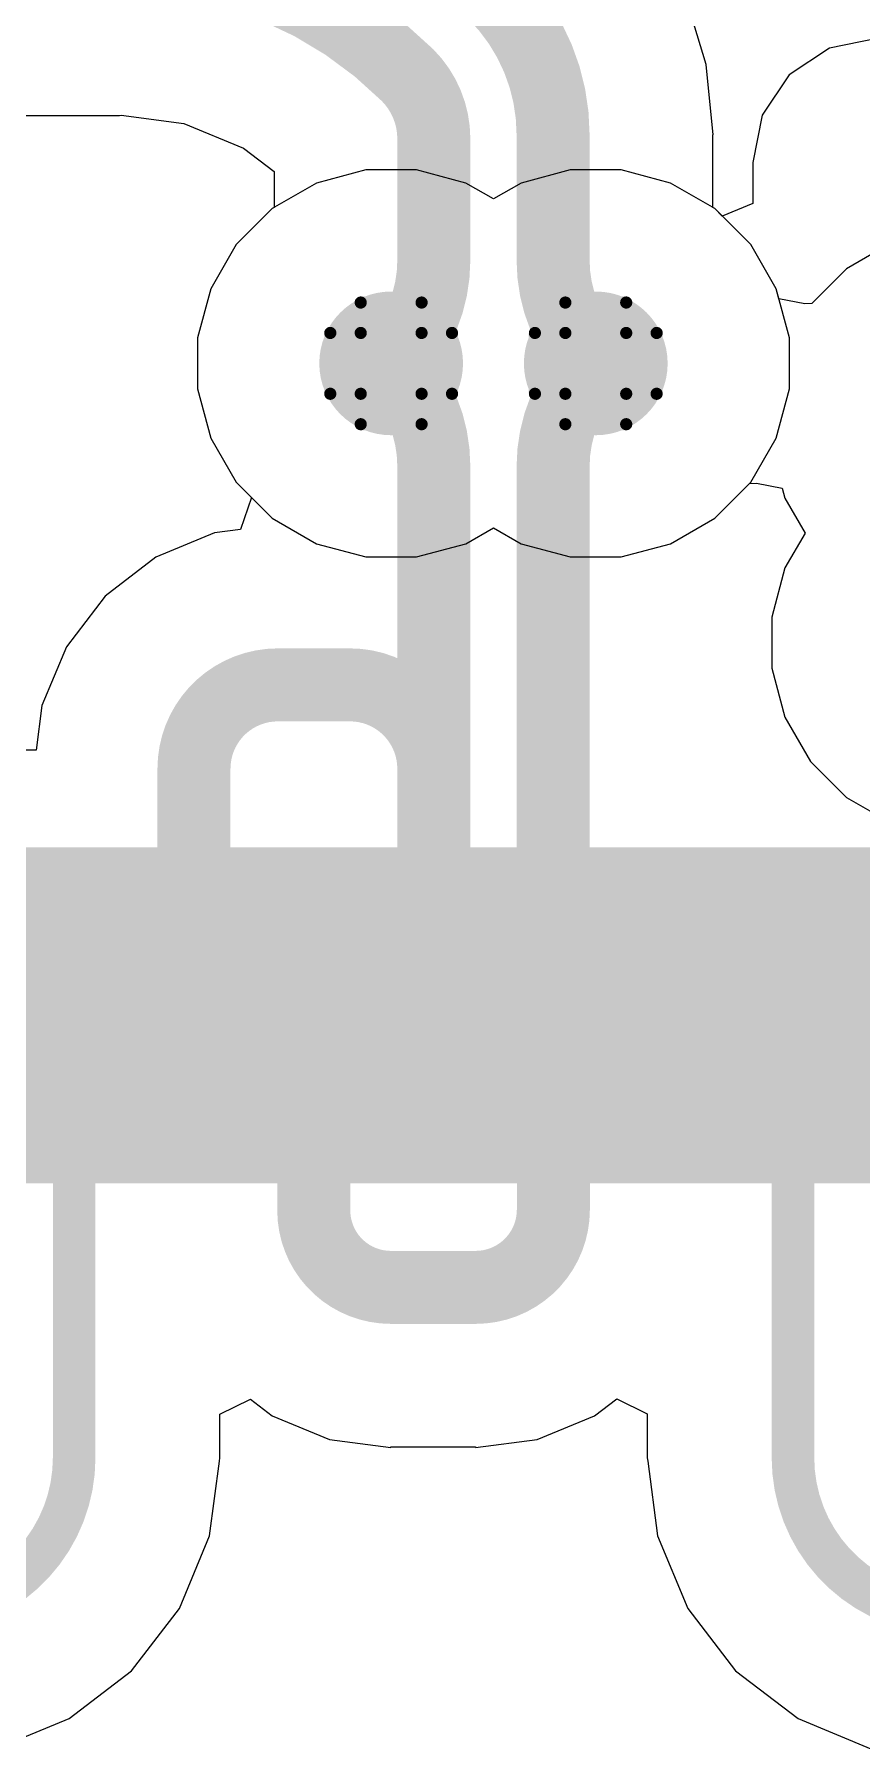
# Model space of a CAD drawing. Header units: inches. Extents: x -5 to 501, y -9 to 81.
# Drawn here: x 86.74 to 90.19, y 2.95 to 10.11 of the extents above; entities that cross this region are included whole.
import ezdxf

# ---------------------------------------------------------------- set-up
doc = ezdxf.new("R2010")
doc.units = ezdxf.units.IN
for name, color, linetype in [('Bottom Layer', 5, 'Continuous'), ('Drill Drawing', 1, 'Continuous'), ('Ground', 16, 'Continuous'), ('Power', 76, 'Continuous'), ('Top Layer', 1, 'Continuous'), ('Top Paste', 8, 'Continuous'), ('Top Solder', 216, 'Continuous'), ('Via Holes', 16, 'Continuous')]:
    doc.layers.add(name, color=color, linetype=linetype)

msp = doc.modelspace()

# ---------------------------------------------------------------- hatches: boundary and pattern name
at = {"layer": 'Bottom Layer'}
h = msp.add_hatch(color=5, dxfattribs=at)
edge = h.paths.add_edge_path()
edge.add_arc((88.227, 8.7376), 0.3, 0, 360)
h = msp.add_hatch(color=5, dxfattribs=at)
edge = h.paths.add_edge_path()
edge.add_arc((89.081, 8.7376), 0.3, 0, 360)
at = {"layer": 'Ground'}
h = msp.add_hatch(color=16, dxfattribs=at)
edge = h.paths.add_edge_path()
edge.add_arc((88.227, 8.7376), 0.3, 0, 360)
h = msp.add_hatch(color=16, dxfattribs=at)
edge = h.paths.add_edge_path()
edge.add_arc((89.081, 8.7376), 0.3, 0, 360)
at = {"layer": 'Power'}
h = msp.add_hatch(color=76, dxfattribs=at)
edge = h.paths.add_edge_path()
edge.add_arc((88.227, 8.7376), 0.3, 0, 360)
h = msp.add_hatch(color=76, dxfattribs=at)
edge = h.paths.add_edge_path()
edge.add_arc((89.081, 8.7376), 0.3, 0, 360)
at = {"layer": 'Top Layer'}
h = msp.add_hatch(color=1, dxfattribs=at)
edge = h.paths.add_edge_path()
edge.add_arc((88.227, 8.7376), 0.3, 0, 360)
h = msp.add_hatch(color=1, dxfattribs=at)
edge = h.paths.add_edge_path()
edge.add_arc((89.081, 8.7376), 0.3, 0, 360)
for points in [[(86.754, 6.615), (87.054, 6.615), (87.054, 5.415), (86.754, 5.415)], [(87.254, 6.615), (87.554, 6.615), (87.554, 5.415), (87.254, 5.415)], [(87.754, 6.615), (88.054, 6.615), (88.054, 5.415), (87.754, 5.415)], [(88.554, 5.415), (88.254, 5.415), (88.254, 6.615), (88.554, 6.615)], [(89.054, 5.415), (88.754, 5.415), (88.754, 6.615), (89.054, 6.615)], [(89.554, 5.415), (89.254, 5.415), (89.254, 6.615), (89.554, 6.615)], [(90.054, 5.415), (89.754, 5.415), (89.754, 6.615), (90.054, 6.615)]]:
    msp.add_hatch(color=1, dxfattribs=at).paths.add_polyline_path(points)
at = {"layer": 'Top Paste'}
for points in [[(86.754, 6.615), (87.054, 6.615), (87.054, 5.415), (86.754, 5.415)], [(87.254, 6.615), (87.554, 6.615), (87.554, 5.415), (87.254, 5.415)], [(87.754, 6.615), (88.054, 6.615), (88.054, 5.415), (87.754, 5.415)], [(88.554, 5.415), (88.254, 5.415), (88.254, 6.615), (88.554, 6.615)], [(89.054, 5.415), (88.754, 5.415), (88.754, 6.615), (89.054, 6.615)], [(89.554, 5.415), (89.254, 5.415), (89.254, 6.615), (89.554, 6.615)], [(90.054, 5.415), (89.754, 5.415), (89.754, 6.615), (90.054, 6.615)]]:
    msp.add_hatch(color=8, dxfattribs=at).paths.add_polyline_path(points)
at = {"layer": 'Top Solder'}
for points in [[(86.6524, 6.7166), (87.1556, 6.7166), (87.1556, 5.3134), (86.6524, 5.3134)], [(87.1524, 6.7166), (87.6556, 6.7166), (87.6556, 5.3134), (87.1524, 5.3134)], [(87.6524, 6.7166), (88.1556, 6.7166), (88.1556, 5.3134), (87.6524, 5.3134)], [(88.6556, 5.3134), (88.1524, 5.3134), (88.1524, 6.7166), (88.6556, 6.7166)], [(89.1556, 5.3134), (88.6524, 5.3134), (88.6524, 6.7166), (89.1556, 6.7166)], [(89.6556, 5.3134), (89.1524, 5.3134), (89.1524, 6.7166), (89.6556, 6.7166)], [(90.1556, 5.3134), (89.6524, 5.3134), (89.6524, 6.7166), (90.1556, 6.7166)], [(90.9556, 5.3134), (90.1524, 5.3134), (90.1524, 6.7166), (90.9556, 6.7166)]]:
    msp.add_hatch(color=216, dxfattribs=at).paths.add_polyline_path(points)
at = {"layer": 'Via Holes'}
h = msp.add_hatch(color=7, dxfattribs=at)
edge = h.paths.add_edge_path()
edge.add_arc((88.227, 8.7376), 0.15, 0, 360)
h = msp.add_hatch(color=7, dxfattribs=at)
edge = h.paths.add_edge_path()
edge.add_arc((89.081, 8.7376), 0.15, 0, 360)

# ---------------------------------------------------------------- linework, layer by layer
at = {"layer": 'Bottom Layer'}
for p, q in [((89.5417, 9.9851), (89.4563, 10.2668)), ((89.5706, 9.6922), (89.5417, 9.9851)), ((73.6905, 9.7733), (87.0931, 9.7733)), ((87.0931, 9.7733), (87.1001, 9.7742)), ((87.1001, 9.7742), (87.3611, 9.7399)), ((87.3611, 9.7399), (87.6108, 9.6364)), ((89.569, 9.3888), (89.569, 9.6922)), ((89.569, 9.6922), (89.5706, 9.6922)), ((87.6108, 9.6364), (87.739, 9.5381)), ((87.739, 9.5381), (87.739, 9.3888)), ((87.7309, 9.3842), (87.5805, 9.2337)), ((87.739, 9.3888), (87.7309, 9.3842)), ((89.5772, 9.3842), (89.569, 9.3888)), ((89.7276, 9.2337), (89.5772, 9.3842)), ((90.3118, 9.2389), (90.1275, 9.1325)), ((87.5805, 9.2337), (87.4741, 9.0495)), ((89.834, 9.0495), (89.7276, 9.2337)), ((90.1275, 9.1325), (89.9822, 8.9871)), ((87.4741, 9.0495), (87.419, 8.844)), ((89.8452, 9.0076), (89.834, 9.0495)), ((89.9536, 8.9866), (89.8452, 9.0076)), ((89.9822, 8.9871), (89.9536, 8.9866)), ((87.419, 8.844), (87.419, 8.6312)), ((87.419, 8.6312), (87.4741, 8.4257)), ((87.4741, 8.4257), (87.5805, 8.2415)), ((87.5805, 8.2415), (87.7309, 8.091)), ((89.5772, 8.091), (89.7225, 8.2364)), ((89.7225, 8.2364), (89.7511, 8.2369)), ((89.7511, 8.2369), (89.8595, 8.216)), ((89.8595, 8.216), (89.8707, 8.1741)), ((89.8707, 8.1741), (89.9546, 8.0288)), ((87.7309, 8.091), (87.9152, 7.9847)), ((89.3929, 7.9847), (89.5772, 8.091)), ((88.5389, 7.9847), (88.654, 8.0511)), ((88.654, 8.0511), (88.7692, 7.9847)), ((89.9546, 8.0288), (89.8707, 7.8834)), ((87.9152, 7.9847), (88.1207, 7.9296)), ((88.3334, 7.9296), (88.5389, 7.9847)), ((88.7692, 7.9847), (88.9747, 7.9296)), ((89.1874, 7.9296), (89.3929, 7.9847)), ((88.1207, 7.9296), (88.3334, 7.9296)), ((88.9747, 7.9296), (89.1874, 7.9296)), ((89.8707, 7.8834), (89.8157, 7.6779)), ((89.8157, 7.6779), (89.8157, 7.4652)), ((89.8157, 7.4652), (89.8707, 7.2597)), ((89.8707, 7.2597), (89.9771, 7.0754)), ((89.9771, 7.0754), (90.1275, 6.925)), ((90.1275, 6.925), (90.3118, 6.8186))]:
    msp.add_line(p, q, dxfattribs=at)
at = {"layer": 'Bottom Layer', "const_width": 0.3048}
for points in [[(87.0931, 10.4394, -0.198912), (88.2949, 9.9416)], [(88.6587, 10.2819, -0.198911), (88.9029, 9.6922)], [(88.2949, 9.9416, -0.198912), (88.4051, 9.6756)], [(88.4051, 9.1675, -0.198912), (88.227, 8.7376)], [(89.081, 8.7376, -0.198912), (88.9029, 9.1675)]]:
    msp.add_lwpolyline(points, format="xyb", dxfattribs=at)
at = {"layer": 'Bottom Layer', "const_width": 0.1524}
for points in [[(88.2187, 9.9416, 1), (88.3711, 9.9416, 1)], [(88.2187, 9.9416, 1), (88.3711, 9.9416, 1)], [(88.3289, 9.6756, 1), (88.4813, 9.6756, 1)], [(88.3289, 9.6756, 1), (88.4813, 9.6756, 1)], [(88.8267, 9.6922, 1), (88.9791, 9.6922, 1)], [(88.8267, 9.6922, 1), (88.9791, 9.6922, 1)], [(88.3289, 9.1675, 1), (88.4813, 9.1675, 1)], [(88.3289, 9.1675, 1), (88.4813, 9.1675, 1)], [(88.8267, 9.1675, 1), (88.9791, 9.1675, 1)], [(88.8267, 9.1675, 1), (88.9791, 9.1675, 1)], [(88.1508, 8.7376, 1), (88.3032, 8.7376, 1)], [(89.0048, 8.7376, 1), (89.1572, 8.7376, 1)]]:
    msp.add_lwpolyline(points, format="xyb", close=True, dxfattribs=at)
at = {"layer": 'Bottom Layer', "const_width": 0.3048}
for points in [[(88.4051, 9.1675), (88.4051, 9.6756)], [(88.9029, 9.1675), (88.9029, 9.6922)]]:
    msp.add_lwpolyline(points, dxfattribs=at)
at = {"layer": 'Drill Drawing', "const_width": 0.0508}
for points in [[(88.1, 8.8646), (88.1, 8.9916)], [(88.1, 8.9916), (88.354, 8.9916)], [(88.354, 8.8646), (88.354, 8.9916)], [(88.954, 8.8646), (88.954, 8.9916)], [(88.954, 8.9916), (89.208, 8.9916)], [(89.208, 8.8646), (89.208, 8.9916)], [(87.973, 8.6106), (87.973, 8.8646)], [(87.973, 8.8646), (88.1, 8.8646)], [(88.354, 8.8646), (88.481, 8.8646)], [(88.481, 8.6106), (88.481, 8.8646)], [(88.827, 8.6106), (88.827, 8.8646)], [(88.827, 8.8646), (88.954, 8.8646)], [(89.208, 8.8646), (89.335, 8.8646)], [(89.335, 8.6106), (89.335, 8.8646)], [(87.973, 8.6106), (88.1, 8.6106)], [(88.1, 8.4836), (88.1, 8.6106)], [(88.354, 8.6106), (88.481, 8.6106)], [(88.354, 8.4836), (88.354, 8.6106)], [(88.827, 8.6106), (88.954, 8.6106)], [(88.954, 8.4836), (88.954, 8.6106)], [(89.208, 8.6106), (89.335, 8.6106)], [(89.208, 8.4836), (89.208, 8.6106)], [(88.1, 8.4836), (88.354, 8.4836)], [(88.954, 8.4836), (89.208, 8.4836)]]:
    msp.add_lwpolyline(points, dxfattribs=at)
at = {"layer": 'Drill Drawing', "const_width": 0.0254}
for points in [[(88.0873, 8.9916, 1), (88.1127, 8.9916, 1)], [(88.0873, 8.9916, 1), (88.1127, 8.9916, 1)], [(88.3413, 8.9916, 1), (88.3667, 8.9916, 1)], [(88.3413, 8.9916, 1), (88.3667, 8.9916, 1)], [(88.9413, 8.9916, 1), (88.9667, 8.9916, 1)], [(88.9413, 8.9916, 1), (88.9667, 8.9916, 1)], [(89.1953, 8.9916, 1), (89.2207, 8.9916, 1)], [(89.1953, 8.9916, 1), (89.2207, 8.9916, 1)], [(87.9603, 8.8646, 1), (87.9857, 8.8646, 1)], [(87.9603, 8.8646, 1), (87.9857, 8.8646, 1)], [(88.0873, 8.8646, 1), (88.1127, 8.8646, 1)], [(88.0873, 8.8646, 1), (88.1127, 8.8646, 1)], [(88.3413, 8.8646, 1), (88.3667, 8.8646, 1)], [(88.3413, 8.8646, 1), (88.3667, 8.8646, 1)], [(88.4683, 8.8646, 1), (88.4937, 8.8646, 1)], [(88.4683, 8.8646, 1), (88.4937, 8.8646, 1)], [(88.8143, 8.8646, 1), (88.8397, 8.8646, 1)], [(88.8143, 8.8646, 1), (88.8397, 8.8646, 1)], [(88.9413, 8.8646, 1), (88.9667, 8.8646, 1)], [(88.9413, 8.8646, 1), (88.9667, 8.8646, 1)], [(89.1953, 8.8646, 1), (89.2207, 8.8646, 1)], [(89.1953, 8.8646, 1), (89.2207, 8.8646, 1)], [(89.3223, 8.8646, 1), (89.3477, 8.8646, 1)], [(89.3223, 8.8646, 1), (89.3477, 8.8646, 1)], [(87.9603, 8.6106, 1), (87.9857, 8.6106, 1)], [(87.9603, 8.6106, 1), (87.9857, 8.6106, 1)], [(88.0873, 8.6106, 1), (88.1127, 8.6106, 1)], [(88.0873, 8.6106, 1), (88.1127, 8.6106, 1)], [(88.3413, 8.6106, 1), (88.3667, 8.6106, 1)], [(88.3413, 8.6106, 1), (88.3667, 8.6106, 1)], [(88.4683, 8.6106, 1), (88.4937, 8.6106, 1)], [(88.4683, 8.6106, 1), (88.4937, 8.6106, 1)], [(88.8143, 8.6106, 1), (88.8397, 8.6106, 1)], [(88.8143, 8.6106, 1), (88.8397, 8.6106, 1)], [(88.9413, 8.6106, 1), (88.9667, 8.6106, 1)], [(88.9413, 8.6106, 1), (88.9667, 8.6106, 1)], [(89.1953, 8.6106, 1), (89.2207, 8.6106, 1)], [(89.1953, 8.6106, 1), (89.2207, 8.6106, 1)], [(89.3223, 8.6106, 1), (89.3477, 8.6106, 1)], [(89.3223, 8.6106, 1), (89.3477, 8.6106, 1)], [(88.0873, 8.4836, 1), (88.1127, 8.4836, 1)], [(88.0873, 8.4836, 1), (88.1127, 8.4836, 1)], [(88.3413, 8.4836, 1), (88.3667, 8.4836, 1)], [(88.3413, 8.4836, 1), (88.3667, 8.4836, 1)], [(88.9413, 8.4836, 1), (88.9667, 8.4836, 1)], [(88.9413, 8.4836, 1), (88.9667, 8.4836, 1)], [(89.1953, 8.4836, 1), (89.2207, 8.4836, 1)], [(89.1953, 8.4836, 1), (89.2207, 8.4836, 1)]]:
    msp.add_lwpolyline(points, format="xyb", close=True, dxfattribs=at)
at = {"layer": 'Ground'}
for p, q in [((88.1207, 9.5456), (87.9152, 9.4905)), ((88.3334, 9.5456), (88.1207, 9.5456)), ((88.5389, 9.4905), (88.3334, 9.5456)), ((88.9747, 9.5456), (88.7692, 9.4905)), ((89.1874, 9.5456), (88.9747, 9.5456)), ((89.3929, 9.4905), (89.1874, 9.5456)), ((87.9152, 9.4905), (87.7309, 9.3842)), ((88.654, 9.4241), (88.5389, 9.4905)), ((88.7692, 9.4905), (88.654, 9.4241)), ((89.5772, 9.3842), (89.3929, 9.4905)), ((87.7309, 9.3842), (87.5805, 9.2337)), ((89.7276, 9.2337), (89.5772, 9.3842)), ((90.3118, 9.2389), (90.1275, 9.1325)), ((87.5805, 9.2337), (87.4741, 9.0495)), ((89.834, 9.0495), (89.7276, 9.2337)), ((90.1275, 9.1325), (89.9822, 8.9871)), ((87.4741, 9.0495), (87.419, 8.844)), ((89.8452, 9.0076), (89.834, 9.0495)), ((89.9536, 8.9866), (89.8452, 9.0076)), ((89.9822, 8.9871), (89.9536, 8.9866)), ((87.419, 8.844), (87.419, 8.6312)), ((87.419, 8.6312), (87.4741, 8.4257)), ((87.4741, 8.4257), (87.5805, 8.2415)), ((87.5805, 8.2415), (87.7309, 8.091)), ((89.5772, 8.091), (89.7225, 8.2364)), ((89.7225, 8.2364), (89.7511, 8.2369)), ((89.7511, 8.2369), (89.8595, 8.216)), ((89.8595, 8.216), (89.8707, 8.1741)), ((89.8707, 8.1741), (89.9546, 8.0288)), ((87.7309, 8.091), (87.9152, 7.9847)), ((89.3929, 7.9847), (89.5772, 8.091)), ((88.5389, 7.9847), (88.654, 8.0511)), ((88.654, 8.0511), (88.7692, 7.9847)), ((89.9546, 8.0288), (89.8707, 7.8834)), ((87.9152, 7.9847), (88.1207, 7.9296)), ((88.3334, 7.9296), (88.5389, 7.9847)), ((88.7692, 7.9847), (88.9747, 7.9296)), ((89.1874, 7.9296), (89.3929, 7.9847)), ((88.1207, 7.9296), (88.3334, 7.9296)), ((88.9747, 7.9296), (89.1874, 7.9296)), ((89.8707, 7.8834), (89.8157, 7.6779)), ((89.8157, 7.6779), (89.8157, 7.4652)), ((89.8157, 7.4652), (89.8707, 7.2597)), ((89.8707, 7.2597), (89.9771, 7.0754)), ((89.9771, 7.0754), (90.1275, 6.925)), ((90.1275, 6.925), (90.3118, 6.8186))]:
    msp.add_line(p, q, dxfattribs=at)
at = {"layer": 'Power'}
for p, q in [((88.1207, 9.5456), (87.9152, 9.4905)), ((88.3334, 9.5456), (88.1207, 9.5456)), ((88.5389, 9.4905), (88.3334, 9.5456)), ((88.9747, 9.5456), (88.7692, 9.4905)), ((89.1874, 9.5456), (88.9747, 9.5456)), ((89.3929, 9.4905), (89.1874, 9.5456)), ((87.9152, 9.4905), (87.7309, 9.3842)), ((88.654, 9.4241), (88.5389, 9.4905)), ((88.7692, 9.4905), (88.654, 9.4241)), ((89.5772, 9.3842), (89.3929, 9.4905)), ((87.7309, 9.3842), (87.5805, 9.2337)), ((89.7276, 9.2337), (89.5772, 9.3842)), ((87.5805, 9.2337), (87.4741, 9.0495)), ((89.834, 9.0495), (89.7276, 9.2337)), ((87.4741, 9.0495), (87.419, 8.844)), ((89.889, 8.844), (89.834, 9.0495)), ((87.419, 8.844), (87.419, 8.6312)), ((89.889, 8.6312), (89.889, 8.844)), ((87.419, 8.6312), (87.4741, 8.4257)), ((89.834, 8.4257), (89.889, 8.6312)), ((87.4741, 8.4257), (87.5805, 8.2415)), ((89.7276, 8.2415), (89.834, 8.4257)), ((87.5805, 8.2415), (87.7309, 8.091)), ((89.5772, 8.091), (89.7276, 8.2415)), ((87.7309, 8.091), (87.9152, 7.9847)), ((89.3929, 7.9847), (89.5772, 8.091)), ((88.5389, 7.9847), (88.654, 8.0511)), ((88.654, 8.0511), (88.7692, 7.9847)), ((87.9152, 7.9847), (88.1207, 7.9296)), ((88.3334, 7.9296), (88.5389, 7.9847)), ((88.7692, 7.9847), (88.9747, 7.9296)), ((89.1874, 7.9296), (89.3929, 7.9847)), ((88.1207, 7.9296), (88.3334, 7.9296)), ((88.9747, 7.9296), (89.1874, 7.9296))]:
    msp.add_line(p, q, dxfattribs=at)
at = {"layer": 'Top Layer'}
for p, q in [((90.254, 10.0938), (90.0558, 10.0543)), ((90.0558, 10.0543), (89.8878, 9.942)), ((89.8878, 9.942), (89.7755, 9.774)), ((89.7755, 9.774), (89.7361, 9.5758)), ((88.1207, 9.5456), (87.9152, 9.4905)), ((88.3334, 9.5456), (88.1207, 9.5456)), ((88.5389, 9.4905), (88.3334, 9.5456)), ((88.9747, 9.5456), (88.7692, 9.4905)), ((89.1874, 9.5456), (88.9747, 9.5456)), ((89.3929, 9.4905), (89.1874, 9.5456)), ((89.7361, 9.5758), (89.7361, 9.4048)), ((87.9152, 9.4905), (87.7309, 9.3842)), ((88.654, 9.4241), (88.5389, 9.4905)), ((88.7692, 9.4905), (88.654, 9.4241)), ((89.5772, 9.3842), (89.3929, 9.4905)), ((87.7309, 9.3842), (87.5805, 9.2337)), ((89.6091, 9.3522), (89.5772, 9.3842)), ((89.7361, 9.4048), (89.6091, 9.3522)), ((87.5805, 9.2337), (87.4741, 9.0495)), ((87.4741, 9.0495), (87.419, 8.844)), ((87.419, 8.844), (87.419, 8.6312)), ((87.419, 8.6312), (87.4741, 8.4257)), ((87.4741, 8.4257), (87.5805, 8.2415)), ((87.5805, 8.2415), (87.644, 8.1779)), ((87.644, 8.1779), (87.5985, 8.0438)), ((87.4903, 8.0296), (87.2445, 7.9278)), ((87.5985, 8.0438), (87.4903, 8.0296)), ((87.2445, 7.9278), (87.0334, 7.7658)), ((87.0334, 7.7658), (86.8715, 7.5547)), ((86.8715, 7.5547), (86.7696, 7.309)), ((86.7696, 7.309), (86.7452, 7.123)), ((86.7452, 7.123), (86.572, 7.123)), ((87.5126, 4.3501), (87.6396, 4.4128)), ((87.6396, 4.4128), (87.7303, 4.3432)), ((89.0763, 4.3435), (89.1684, 4.4142)), ((89.1684, 4.4142), (89.2954, 4.3516)), ((87.5126, 4.1679), (87.5126, 4.3501)), ((87.7303, 4.3432), (87.9692, 4.2442)), ((88.8368, 4.2443), (89.0763, 4.3435)), ((89.2954, 4.3516), (89.2954, 4.1679)), ((87.9692, 4.2442), (88.2255, 4.2105)), ((88.5797, 4.2105), (88.8368, 4.2443)), ((87.4688, 3.8424), (87.5099, 4.154)), ((87.5099, 4.154), (87.5126, 4.1679)), ((88.2255, 4.2105), (88.2255, 4.2133)), ((88.2255, 4.2133), (88.5797, 4.2133)), ((88.5797, 4.2133), (88.5797, 4.2105)), ((89.2954, 4.1679), (89.2982, 4.154)), ((89.2982, 4.154), (89.3392, 3.8424)), ((87.3432, 3.5391), (87.4688, 3.8424)), ((89.3392, 3.8424), (89.4649, 3.5391)), ((87.1433, 3.2786), (87.3432, 3.5391)), ((89.4649, 3.5391), (89.6647, 3.2786)), ((86.8829, 3.0787), (87.1433, 3.2786)), ((89.6647, 3.2786), (89.9252, 3.0787)), ((86.5795, 2.9531), (86.8829, 3.0787)), ((89.9252, 3.0787), (90.2285, 2.9531))]:
    msp.add_line(p, q, dxfattribs=at)
for points, const_width in [([(88.227, 8.7376, -0.198912), (88.4051, 8.3077)], 0.3048), ([(88.9029, 8.3077, -0.198912), (89.081, 8.7376)], 0.3048), ([(87.404, 7.0452, -0.414214), (87.754, 7.3952)], 0.3048), ([(88.0551, 7.3952, -0.414214), (88.4051, 7.0452)], 0.3048), ([(88.2255, 4.8794, -0.414214), (87.904, 5.2008)], 0.3048), ([(88.904, 5.2037, -0.414214), (88.5797, 4.8794)], 0.3048), ([(86.904, 4.1679, -0.414214), (86.254, 3.5179)], 0.1778), ([(90.554, 3.5179, -0.414214), (89.904, 4.1679)], 0.1778)]:
    msp.add_lwpolyline(points, format="xyb", dxfattribs=dict(at, const_width=const_width))
for points, const_width in [([(88.1508, 8.7376, 1), (88.3032, 8.7376, 1)], 0.1524), ([(89.0048, 8.7376, 1), (89.1572, 8.7376, 1)], 0.1524), ([(88.3289, 8.3077, 1), (88.4813, 8.3077, 1)], 0.1524), ([(88.3289, 8.3077, 1), (88.4813, 8.3077, 1)], 0.1524), ([(88.8267, 8.3077, 1), (88.9791, 8.3077, 1)], 0.1524), ([(88.8267, 8.3077, 1), (88.9791, 8.3077, 1)], 0.1524), ([(87.6778, 7.3952, 1), (87.8302, 7.3952, 1)], 0.1524), ([(87.6778, 7.3952, 1), (87.8302, 7.3952, 1)], 0.1524), ([(87.9778, 7.3952, 1), (88.1302, 7.3952, 1)], 0.1524), ([(87.9789, 7.3952, 1), (88.1313, 7.3952, 1)], 0.1524), ([(87.3278, 7.0452, 1), (87.4802, 7.0452, 1)], 0.1524), ([(87.3278, 7.0452, 1), (87.4802, 7.0452, 1)], 0.1524), ([(88.3289, 7.0452, 1), (88.4813, 7.0452, 1)], 0.1524), ([(88.3289, 7.0452, 1), (88.4813, 7.0452, 1)], 0.1524), ([(88.3289, 7.0452, 1), (88.4813, 7.0452, 1)], 0.1524), ([(87.3278, 6.015, 1), (87.4802, 6.015, 1)], 0.1524), ([(87.8278, 6.015, 1), (87.9802, 6.015, 1)], 0.1524), ([(88.3278, 6.015, 1), (88.4802, 6.015, 1)], 0.1524), ([(88.3289, 6.015, 1), (88.4813, 6.015, 1)], 0.1524), ([(88.3289, 6.015, 1), (88.4813, 6.015, 1)], 0.1524), ([(88.8267, 6.015, 1), (88.9791, 6.015, 1)], 0.1524), ([(88.8267, 6.015, 1), (88.9791, 6.015, 1)], 0.1524), ([(88.8278, 6.015, 1), (88.9802, 6.015, 1)], 0.1524), ([(88.8278, 6.015, 1), (88.9802, 6.015, 1)], 0.1524), ([(86.8596, 6.015, 1), (86.9485, 6.015, 1)], 0.0889), ([(89.8596, 6.015, 1), (89.9485, 6.015, 1)], 0.0889), ([(87.8278, 5.2008, 1), (87.9802, 5.2008, 1)], 0.1524), ([(87.8278, 5.2008, 1), (87.9802, 5.2008, 1)], 0.1524), ([(88.8278, 5.2037, 1), (88.9802, 5.2037, 1)], 0.1524), ([(88.8278, 5.2037, 1), (88.9802, 5.2037, 1)], 0.1524), ([(88.1493, 4.8794, 1), (88.3017, 4.8794, 1)], 0.1524), ([(88.1493, 4.8794, 1), (88.3017, 4.8794, 1)], 0.1524), ([(88.5035, 4.8794, 1), (88.6559, 4.8794, 1)], 0.1524), ([(88.5035, 4.8794, 1), (88.6559, 4.8794, 1)], 0.1524), ([(86.8596, 4.1679, 1), (86.9485, 4.1679, 1)], 0.0889), ([(86.8596, 4.1679, 1), (86.9485, 4.1679, 1)], 0.0889), ([(89.8596, 4.1679, 1), (89.9485, 4.1679, 1)], 0.0889), ([(89.8596, 4.1679, 1), (89.9485, 4.1679, 1)], 0.0889)]:
    msp.add_lwpolyline(points, format="xyb", close=True, dxfattribs=dict(at, const_width=const_width))
for points, const_width in [([(88.4051, 7.0452), (88.4051, 8.3077)], 0.3048), ([(88.9029, 6.015), (88.9029, 8.3077)], 0.3048), ([(87.754, 7.3952), (88.054, 7.3952)], 0.3048), ([(87.404, 6.015), (87.404, 7.0452)], 0.3048), ([(88.4051, 6.015), (88.4051, 7.0452)], 0.3048), ([(87.904, 5.2008), (87.904, 6.015)], 0.3048), ([(88.404, 6.015), (88.4051, 6.015)], 0.3048), ([(88.9029, 6.015), (88.904, 6.015)], 0.3048), ([(88.904, 5.2037), (88.904, 6.015)], 0.3048), ([(86.904, 4.1679), (86.904, 6.015)], 0.1778), ([(89.904, 4.1679), (89.904, 6.015)], 0.1778), ([(88.2255, 4.8794), (88.5797, 4.8794)], 0.3048)]:
    msp.add_lwpolyline(points, dxfattribs=dict(at, const_width=const_width))

doc.saveas('drawing.dxf')
